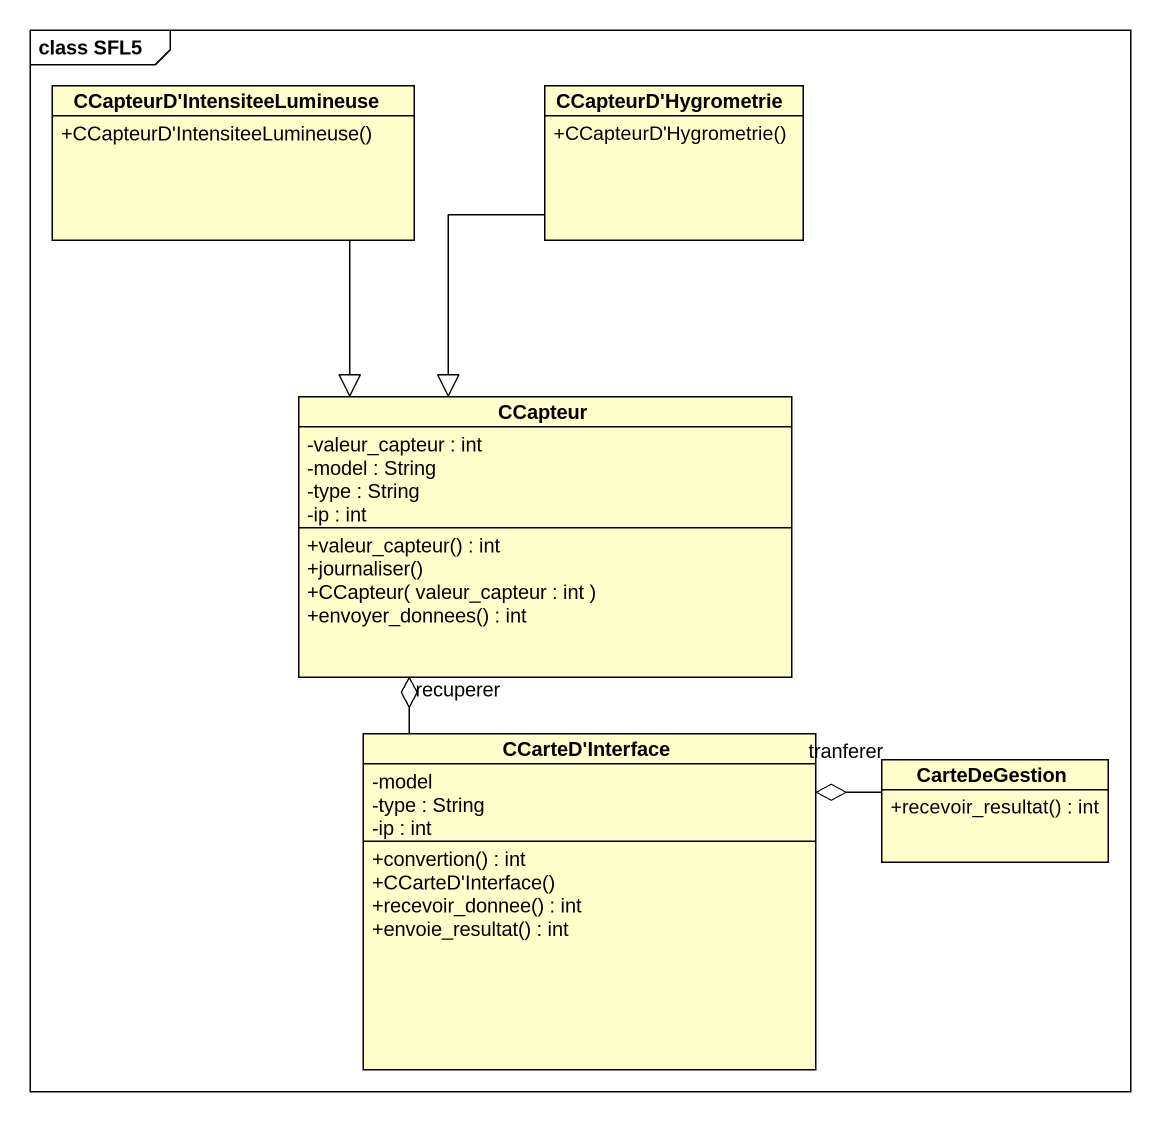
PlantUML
@startuml
mainframe class SFL5
hide circle
hide empty members
skinparam classAttributeIconSize 0
class "CCapteurD'IntensiteeLumineuse" as CCapteurD {
  +CCapteurD'IntensiteeLumineuse()
}
class "CCapteurD'Hygrometrie" as CCapteurD_Hygrometrie {
  +CCapteurD'Hygrometrie()
}
class CCapteur {
  -valeur_capteur : int
  -model : String
  -type : String
  -ip : int
  +valeur_capteur() : int
  +journaliser()
  +CCapteur( valeur_capteur : int )
  +envoyer_donnees() : int
}
class "CCarteD'Interface" as CCarteD_Interface {
  -model
  -type : String
  -ip : int
  +convertion() : int
  +CCarteD'Interface()
  +recevoir_donnee() : int
  +envoie_resultat() : int
}
class CarteDeGestion {
  +recevoir_resultat() : int
}
CCapteurD --|> CCapteur
CCapteurD_Hygrometrie --|> CCapteur
CCapteur o-- CCarteD_Interface : recuperer
CCarteD_Interface o-right- CarteDeGestion : tranferer
@enduml
